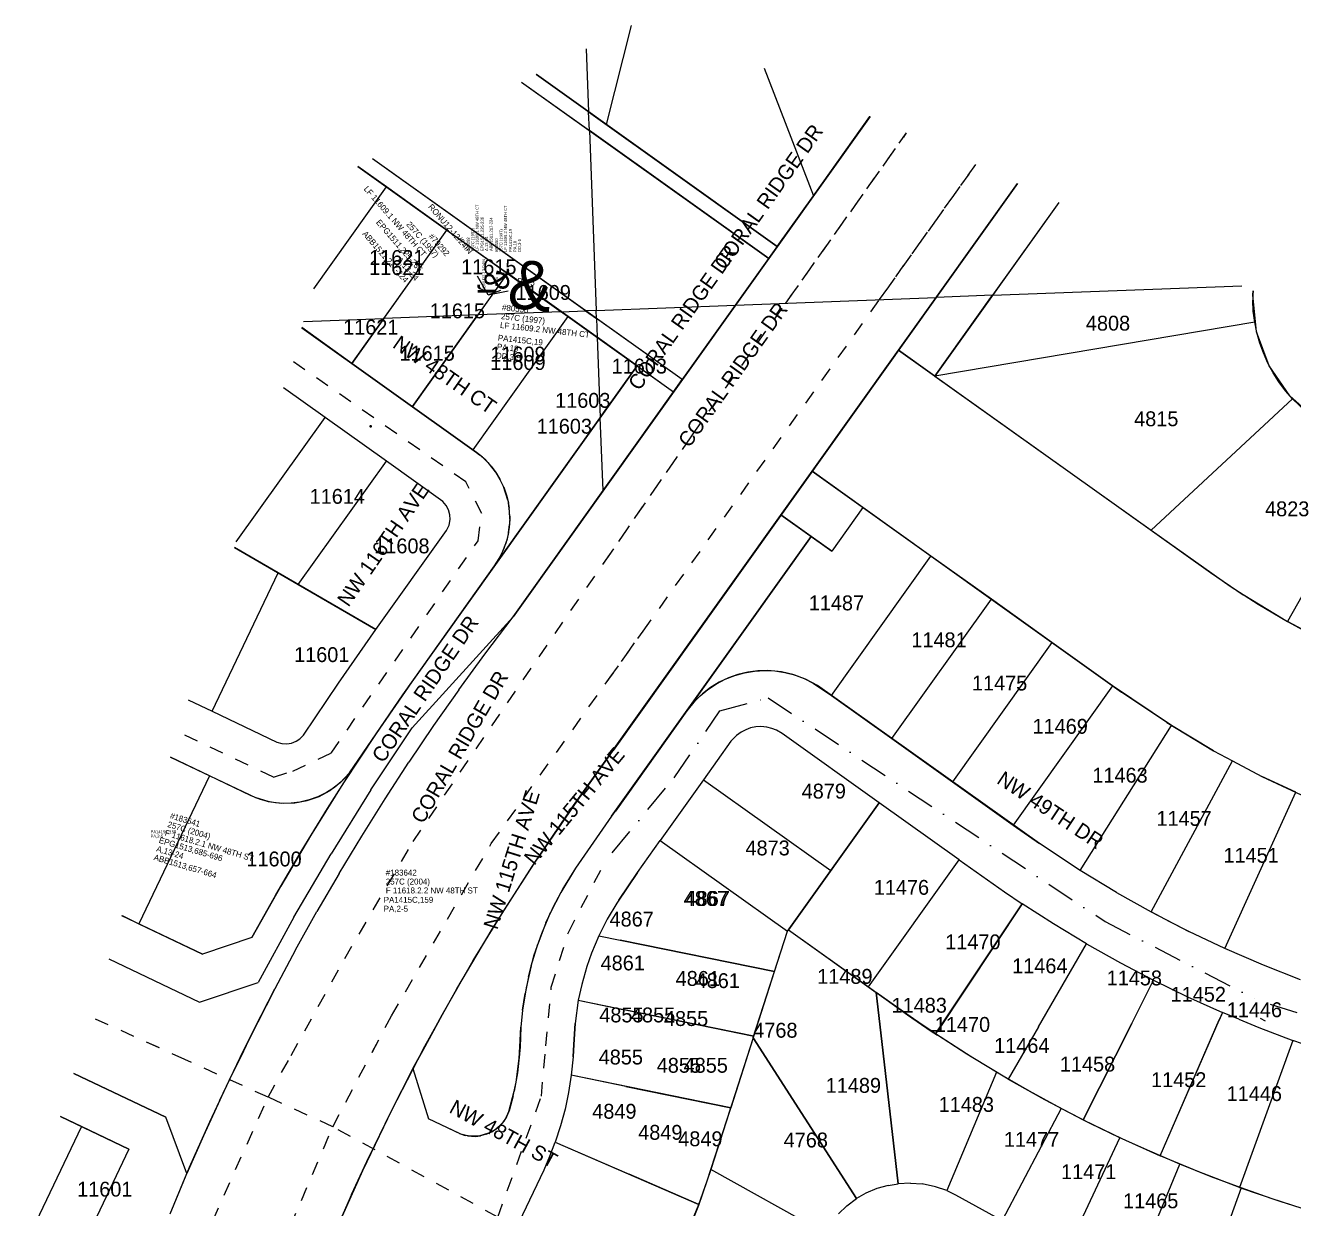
# Model space of a CAD drawing. Header units: inches. Extents: x 4899096 to 4904100, y 867195 to 869771.
# Drawn here: x 4902604 to 4903457, y 868571 to 869366 of the extents above; entities that cross this region are included whole.
import ezdxf

# ---------------------------------------------------------------- set-up
doc = ezdxf.new("R2010")
doc.units = ezdxf.units.IN
doc.header["$MEASUREMENT"] = 0
for name, pattern in [('DGN1', [14.123874, 0, -14.123874]), ('DGN2', [18.831832, 9.415916, -9.415916]), ('DGN4', [37.663664, 18.831832, -9.415916, 0, -9.415916])]:
    doc.linetypes.add(name, pattern=pattern)
for name, color, linetype, lineweight in [('Level 1', 7, 'Continuous', 0), ('Level 14', 7, 'Continuous', 0), ('Level 28', 7, 'Continuous', 0), ('Level 57', 7, 'Continuous', 0), ('Level 58', 7, 'Continuous', 0)]:
    doc.layers.add(name, color=color, linetype=linetype, lineweight=lineweight)
doc.styles.add('Styledgn000', font='dgn000.shx')

msp = doc.modelspace()

# ---------------------------------------------------------------- linework, layer by layer
at = {"layer": 'Level 1', "color": 7, "linetype": 'DGN2', "lineweight": 0}
for p, q in [((4903052.81, 869091.57), (4903196.36, 869293.97)), ((4903115.22, 869179.57), (4903196.36, 869293.97)), ((4903019.21, 868958.97), (4903242.97, 869272.74)), ((4903178.24, 869181.97), (4903242.97, 869272.74)), ((4903019.21, 868958.97), (4903178.24, 869181.97)), ((4903052.81, 869091.57), (4903115.22, 869179.57)), ((4902899.9, 869059.38), (4902782.9, 869140.93)), ((4902899.9, 869059.38), (4902782.9, 869140.93)), ((4902938.55, 868926.3), (4903052.81, 869091.57)), ((4902994.09, 869006.64), (4903052.81, 869091.57)), ((4902910.68, 869038), (4902899.9, 869059.38)), ((4902908.2, 869019.68), (4902910.68, 869038)), ((4902809.37, 868876.94), (4902908.2, 869019.68)), ((4902938.55, 868926.3), (4902994.09, 869006.64)), ((4902917.1, 868816.09), (4903019.21, 868958.97)), ((4902997.09, 868928.02), (4903019.21, 868958.97)), ((4902864.51, 868817.43), (4902938.55, 868926.3)), ((4902917.1, 868816.09), (4902997.09, 868928.02)), ((4902770.68, 868860.68), (4902706.52, 868891.12)), ((4902783.63, 868864.89), (4902809.37, 868876.94)), ((4902770.68, 868860.68), (4902783.63, 868864.89)), ((4902818.69, 868738.94), (4902864.51, 868817.43)), ((4902849.93, 868700.23), (4902917.1, 868816.09)), ((4902968.96, 868756.43), (4902993.96, 868804.49)), ((4902957.44, 868719.5), (4902968.96, 868756.43)), ((4902782.5, 868673.65), (4902818.69, 868738.94)), ((4902782.5, 868673.66), (4902818.69, 868738.94)), ((4902953.87, 868680.19), (4902957.44, 868719.5)), ((4902953.87, 868680.2), (4902957.44, 868719.5)), ((4902711.03, 868670.92), (4902647.92, 868699.5)), ((4902711.02, 868670.93), (4902647.92, 868699.5)), ((4902836.98, 868675.73), (4902849.93, 868700.23)), ((4902836.98, 868675.74), (4902849.93, 868700.23)), ((4903437.81, 868696.8), (4903434.44, 868698.54)), ((4902950.79, 868646.36), (4902953.87, 868680.2)), ((4902950.79, 868646.36), (4902953.87, 868680.19)), ((4902766.95, 868645.61), (4902711.02, 868670.93)), ((4902766.95, 868645.61), (4902711.03, 868670.92)), ((4902766.95, 868645.61), (4902782.5, 868673.66)), ((4902766.95, 868645.61), (4902782.5, 868673.65)), ((4902810.51, 868625.66), (4902836.98, 868675.74)), ((4902810.51, 868625.66), (4902836.98, 868675.73)), ((4902722.09, 868545.3), (4902766.95, 868645.61)), ((4902810.51, 868625.66), (4902766.95, 868645.61)), ((4902921.52, 868564.95), (4902950.79, 868646.36)), ((4902759.88, 868506.89), (4902810.51, 868625.66)), ((4902921.52, 868564.95), (4902810.51, 868625.66))]:
    msp.add_line(p, q, dxfattribs=at)
at = {"layer": 'Level 1', "color": 7, "linetype": 'DGN4', "lineweight": 0}
for points in [[(4902998.33, 868809.8), (4903040.03, 868860.32), (4903070.89, 868905.38), (4903103.34, 868914.08), (4903329.9, 868763.72), (4903430.67, 868711.73)], [(4903825.04, 868628.75), (4903804.42, 868649.71), (4903744.15, 868652.63), (4903646.48, 868657.37), (4903567.19, 868668.47), (4903434.04, 868710)]]:
    msp.add_lwpolyline(points, dxfattribs=at)
at = {"layer": 'Level 14', "color": 1, "linetype": 'DGN1', "lineweight": 40}
msp.add_point((4902835.88, 869096.65), dxfattribs=at)
at = {"layer": 'Level 28', "color": 0, "lineweight": 5}
for p, q in [((4902994.53, 869299.74), (4903011.43, 869366.33)), ((4902980.97, 869350.64), (4902982.58, 869308.26)), ((4903100.54, 869337.61), (4903133.73, 869251.74)), ((4902937.39, 869328.2), (4902983.07, 869295.61)), ((4902937.39, 869328.2), (4903103.65, 869209.59)), ((4902982.58, 869308.26), (4902947.4, 869333.36)), ((4902982.58, 869308.26), (4902947.41, 869333.36)), ((4903109.47, 869217.74), (4902947.41, 869333.36)), ((4902947.41, 869333.36), (4902994.53, 869299.74)), ((4903171.81, 869305.15), (4902931.79, 868968.7)), ((4902982.58, 869308.26), (4902994.53, 869299.74)), ((4902983.07, 869295.61), (4902982.58, 869308.26)), ((4902982.58, 869308.26), (4903109.47, 869217.74)), ((4903081.3, 869178.27), (4903171.81, 869305.15)), ((4903133.73, 869251.74), (4903171.78, 869305.16)), ((4902983.07, 869295.61), (4902987.68, 869174.7)), ((4903103.65, 869209.59), (4902983.07, 869295.61)), ((4902994.53, 869299.74), (4903109.47, 869217.74)), ((4902980.56, 869174.43), (4902837.29, 869276.64)), ((4903045.51, 869128.09), (4902837.29, 869276.64)), ((4902846.55, 869257.74), (4902827.28, 869271.49)), ((4902827.28, 869271.49), (4903039.7, 869119.94)), ((4902827.28, 869271.48), (4902964.19, 869173.8)), ((4902797.67, 869189.23), (4902846.55, 869257.74)), ((4902887.3, 869228.67), (4902846.55, 869257.74)), ((4902972.47, 868841.65), (4903270.92, 869260.01)), ((4903190.98, 869147.96), (4903270.91, 869260.01)), ((4903216.28, 869183.42), (4903270.91, 869260.01)), ((4903270.92, 869260.01), (4903216.29, 869183.42)), ((4903109.47, 869217.74), (4903133.73, 869251.74)), ((4903298.76, 869247.33), (4903215.42, 869130.53)), ((4903298.75, 869247.33), (4903215.42, 869130.53)), ((4903298.75, 869247.33), (4903254.19, 869184.87)), ((4903298.76, 869247.33), (4903254.2, 869184.87)), ((4902823.34, 869139.02), (4902887.3, 869228.67)), ((4902844.91, 869169.25), (4902887.3, 869228.67)), ((4902887.3, 869228.67), (4902928.05, 869199.6)), ((4903109.47, 869217.74), (4903103.65, 869209.59)), ((4903103.65, 869209.59), (4903045.51, 869128.09)), ((4903081.32, 869178.27), (4903103.65, 869209.59)), ((4902928.05, 869199.6), (4902864.09, 869109.95)), ((4902928.05, 869199.6), (4902908.12, 869171.66)), ((4902928.05, 869199.6), (4902964.19, 869173.8)), ((4902968.79, 869170.52), (4902928.05, 869199.6)), ((4903254.2, 869184.87), (4903421.84, 869191.27)), ((4903216.29, 869183.42), (4902998.97, 868878.8)), ((4903081.3, 869178.27), (4903216.29, 869183.42)), ((4903216.28, 869183.42), (4903190.98, 869147.96)), ((4903215.42, 869130.53), (4903254.19, 869184.87)), ((4903215.42, 869130.53), (4903254.2, 869184.87)), ((4903254.19, 869184.87), (4903216.28, 869183.42)), ((4903429.27, 869187.88), (4903429.14, 869181.56)), ((4903429.14, 869185.06), (4903429.51, 869187.77)), ((4903429.51, 869187.77), (4903429.14, 869185.06)), ((4903431.8, 869160.35), (4903429.14, 869185.06)), ((4903429.56, 869174.06), (4903429.14, 869181.56)), ((4902964.19, 869173.8), (4902908.12, 869171.66)), ((4902964.19, 869173.8), (4902980.56, 869174.43)), ((4902968.79, 869170.52), (4902964.19, 869173.8)), ((4902988.37, 869156.55), (4902964.19, 869173.8)), ((4902987.68, 869174.7), (4902980.56, 869174.43)), ((4902980.56, 869174.43), (4902987.89, 869169.2)), ((4902987.68, 869174.7), (4903081.32, 869178.27)), ((4902987.89, 869169.2), (4902987.68, 869174.7)), ((4902992.3, 869053.52), (4903081.3, 869178.27)), ((4903081.32, 869178.27), (4903045.51, 869128.09)), ((4903430.51, 869166.73), (4903429.56, 869174.06)), ((4902790.93, 869167.19), (4902844.91, 869169.25)), ((4902844.91, 869169.25), (4902823.34, 869139.02)), ((4902908.12, 869171.66), (4902844.91, 869169.25)), ((4902864.09, 869109.95), (4902908.12, 869171.66)), ((4902904.84, 869080.88), (4902968.79, 869170.52)), ((4903015.25, 869137.38), (4902968.79, 869170.52)), ((4902968.79, 869170.52), (4902988.37, 869156.55)), ((4902987.89, 869169.2), (4902988.37, 869156.55)), ((4903045.51, 869128.09), (4902987.89, 869169.2)), ((4903430.51, 869166.73), (4903215.42, 869130.53)), ((4903431.92, 869159.86), (4903430.51, 869166.73)), ((4902789.66, 869163.05), (4902823.34, 869139.02)), ((4902823.34, 869139.02), (4902789.66, 869163.05)), ((4902907.27, 869079.12), (4902789.66, 869163.04)), ((4902789.66, 869163.04), (4902907.27, 869079.12)), ((4902988.37, 869156.55), (4902990.43, 869102.6)), ((4903015.25, 869137.38), (4902988.37, 869156.55)), ((4902988.37, 869156.55), (4903039.7, 869119.94)), ((4903440.29, 869137.4), (4903431.8, 869160.35)), ((4903433.95, 869152.64), (4903431.92, 869159.86)), ((4903132.84, 869066.47), (4903190.98, 869147.96)), ((4903190.98, 869147.96), (4903400.74, 868998.31)), ((4903215.42, 869130.53), (4903190.98, 869147.96)), ((4903436.33, 869146.05), (4903433.95, 869152.64)), ((4902823.34, 869139.02), (4902864.09, 869109.95)), ((4903439.39, 869139.19), (4903436.33, 869146.05)), ((4903442.95, 869132.58), (4903439.39, 869139.19)), ((4903015.25, 869137.38), (4902863.58, 868924.8)), ((4902919.31, 869002.91), (4903015.25, 869137.38)), ((4902990.43, 869102.6), (4903015.25, 869137.38)), ((4902990.43, 869102.6), (4903015.25, 869137.38)), ((4903015.25, 869137.38), (4903039.7, 869119.94)), ((4903215.42, 869130.53), (4903360.85, 869026.77)), ((4903454.08, 869117.2), (4903440.29, 869137.4)), ((4903446.71, 869126.67), (4903442.95, 869132.58)), ((4902805.34, 869102.67), (4902777.32, 869122.66)), ((4903039.7, 869119.94), (4903045.51, 869128.09)), ((4903451.18, 869120.64), (4903446.71, 869126.67)), ((4902931.79, 868968.7), (4903039.7, 869119.94)), ((4903039.7, 869119.94), (4902992.3, 869053.51)), ((4903455.91, 869115.18), (4903360.85, 869026.77)), ((4903455.91, 869115.18), (4903451.18, 869120.64)), ((4903454.08, 869117.2), (4903472.54, 869100.8)), ((4903464.6, 869106.89), (4903455.91, 869115.18)), ((4902864.09, 869109.95), (4902904.84, 869080.88)), ((4902745.62, 869019), (4902805.34, 869102.67)), ((4902846.53, 869073.28), (4902805.34, 869102.67)), ((4902990.43, 869102.6), (4902863.58, 868924.8)), ((4902990.43, 869102.6), (4902919.31, 869002.91)), ((4902992.3, 869053.51), (4902990.43, 869102.6)), ((4902904.84, 869080.88), (4902909.25, 869077.59)), ((4902911.16, 869075.97), (4902907.27, 869079.12)), ((4902787.31, 868990.32), (4902846.53, 869073.28)), ((4902884.43, 869046.14), (4902846.53, 869073.28)), ((4902913.34, 869073.91), (4902909.25, 869077.59)), ((4902914.73, 869072.47), (4902911.16, 869075.97)), ((4902913.34, 869073.91), (4902917.04, 869069.83)), ((4902914.73, 869072.47), (4902920.59, 869064.99)), ((4903514.09, 869074.42), (4903452.53, 868965.46)), ((4902917.04, 869069.83), (4902920.32, 869065.41)), ((4902923.13, 869060.68), (4902920.32, 869065.41)), ((4902920.59, 869064.99), (4902923.13, 869060.68)), ((4903132.84, 869066.47), (4903111.9, 869037.13)), ((4903167.06, 869042.05), (4903132.84, 869066.47)), ((4903132.84, 869066.47), (4903340.96, 868917.97)), ((4902925.27, 869056.16), (4902923.13, 869060.68)), ((4902925.47, 869055.7), (4902923.13, 869060.68)), ((4902928.17, 869047.11), (4902925.27, 869056.16)), ((4902925.47, 869055.7), (4902927.29, 869050.5)), ((4902992.3, 869053.52), (4902931.79, 868968.7)), ((4902931.79, 868968.7), (4902992.3, 869053.51)), ((4902886.76, 869043.54), (4902884.43, 869046.14)), ((4902927.29, 869050.5), (4902928.58, 869045.15)), ((4902928.17, 869047.11), (4902929.13, 869041.69)), ((4902929.34, 869039.7), (4902928.58, 869045.15)), ((4902888.43, 869040.46), (4902886.76, 869043.54)), ((4902889.34, 869037.09), (4902888.43, 869040.46)), ((4902889.48, 869034.09), (4902889.34, 869037.09)), ((4902929.53, 869036.2), (4902929.13, 869041.69)), ((4902929.54, 869034.2), (4902929.34, 869039.7)), ((4902929.53, 869036.2), (4902929.39, 869030.7)), ((4903111.9, 869037.13), (4902975.07, 868845.33)), ((4903111.9, 869037.13), (4902998.97, 868878.83)), ((4903111.9, 869037.13), (4903146.13, 869012.71)), ((4903132.25, 869022.61), (4903111.9, 869037.13)), ((4903167.06, 869042.05), (4903146.13, 869012.71)), ((4903212.67, 869009.5), (4903167.06, 869042.05)), ((4902887, 869026.58), (4902888.74, 869030.17)), ((4902888.74, 869030.17), (4902889.48, 869034.09)), ((4902929.2, 869028.71), (4902928.31, 869023.28)), ((4902928.7, 869025.24), (4902929.39, 869030.7)), ((4902929.54, 869034.2), (4902929.2, 869028.71)), ((4902839.49, 868959.98), (4902887, 869026.58)), ((4902925.51, 869014.2), (4902927.46, 869019.88)), ((4902928.31, 869023.28), (4902926.88, 869017.96)), ((4902928.7, 869025.24), (4902927.46, 869019.88)), ((4902998, 868834.45), (4903132.25, 869022.61)), ((4903000.53, 868837.99), (4903132.25, 869022.61)), ((4903132.25, 869022.61), (4903048.55, 868905.3)), ((4903146.13, 869012.71), (4903132.25, 869022.61)), ((4903360.85, 869026.77), (4903413.93, 868989.23)), ((4902744.47, 869015.23), (4902787.31, 868990.32)), ((4902773.85, 868998.14), (4902744.47, 869015.23)), ((4902922.47, 869007.89), (4902924.93, 869012.81)), ((4902923.19, 869009.21), (4902925.51, 869014.2)), ((4902924.93, 869012.81), (4902926.88, 869017.96)), ((4902857.52, 868916.21), (4902920.38, 869004.47)), ((4902919.31, 869002.91), (4902922.47, 869007.89)), ((4902920.38, 869004.47), (4902923.19, 869009.21)), ((4903145.79, 868915.76), (4903212.67, 869009.5)), ((4903253.42, 868980.43), (4903212.67, 869009.5)), ((4902729.49, 868905.06), (4902773.85, 868998.14)), ((4902839.49, 868959.98), (4902773.85, 868998.14)), ((4903400.74, 868998.31), (4903422.72, 868983.46)), ((4902787.31, 868990.32), (4902839.49, 868959.98)), ((4903413.93, 868989.23), (4903432.88, 868977.06)), ((4903186.54, 868886.69), (4903253.42, 868980.43)), ((4903294.17, 868951.36), (4903253.42, 868980.43)), ((4903449.67, 868967.09), (4903422.72, 868983.46)), ((4903432.88, 868977.06), (4903452.53, 868965.46)), ((4902863.95, 868893.87), (4902931.79, 868968.7)), ((4902912.68, 868943.45), (4902931.79, 868968.7)), ((4902814.26, 868924.08), (4902839.49, 868959.98)), ((4903476.81, 868952.47), (4903449.67, 868967.09)), ((4903452.53, 868965.46), (4903473.24, 868954.29)), ((4903294.17, 868951.36), (4903227.29, 868857.61)), ((4903334.92, 868922.29), (4903294.17, 868951.36)), ((4902895.28, 868919.58), (4902912.68, 868943.45)), ((4903068.45, 868923.51), (4903074.5, 868926.65)), ((4903076.58, 868927.56), (4903070.43, 868924.63)), ((4903074.5, 868926.65), (4903080.84, 868929.15)), ((4903083, 868929.83), (4903076.58, 868927.56)), ((4903080.84, 868929.15), (4903087.4, 868930.97)), ((4903089.62, 868931.42), (4903083, 868929.83)), ((4903087.4, 868930.97), (4903094.12, 868932.1)), ((4903096.38, 868932.31), (4903089.62, 868931.42)), ((4903094.12, 868932.1), (4903100.91, 868932.51)), ((4903103.19, 868932.49), (4903096.38, 868932.31)), ((4903100.91, 868932.51), (4903107.72, 868932.21)), ((4903112.22, 868931.62), (4903103.19, 868932.49)), ((4903107.72, 868932.21), (4903114.45, 868931.2)), ((4903119.96, 868929.83), (4903112.22, 868931.62)), ((4903114.45, 868931.2), (4903121.05, 868929.5)), ((4903128.47, 868926.65), (4903119.96, 868929.83)), ((4903121.05, 868929.5), (4903127.43, 868927.11)), ((4903127.43, 868927.11), (4903133.53, 868924.07)), ((4903136.44, 868922.32), (4903128.47, 868926.65)), ((4902790.84, 868889.08), (4902814.26, 868924.08)), ((4902863.58, 868924.8), (4902839.66, 868890.22)), ((4902895.28, 868919.58), (4902878.31, 868895.42)), ((4903059.22, 868916.92), (4903054.28, 868912.24)), ((4903057.52, 868915.42), (4903062.77, 868919.75)), ((4903064.62, 868921.07), (4903059.22, 868916.92)), ((4903062.77, 868919.75), (4903068.45, 868923.51)), ((4903070.43, 868924.63), (4903064.62, 868921.07)), ((4903133.53, 868924.07), (4903145.79, 868915.76)), ((4903285.72, 868816.08), (4903136.44, 868922.32)), ((4903334.92, 868922.29), (4903268.03, 868828.54)), ((4903374.61, 868895.51), (4903334.92, 868922.29)), ((4903371.38, 868897.45), (4903340.96, 868917.97)), ((4902713.16, 868912.84), (4902729.49, 868905.06)), ((4902821.73, 868863.59), (4902857.52, 868916.21)), ((4903054.28, 868912.24), (4903048.55, 868905.3)), ((4903048.55, 868905.3), (4903052.74, 868910.56)), ((4903052.74, 868910.56), (4903057.52, 868915.42)), ((4903145.79, 868915.76), (4903186.54, 868886.69)), ((4902729.49, 868905.06), (4902772.87, 868884.39)), ((4903048.55, 868905.3), (4902998, 868834.45)), ((4903048.55, 868905.3), (4903000.53, 868837.99)), ((4902836.2, 868852.21), (4902863.95, 868893.87)), ((4902878.31, 868895.42), (4902861.76, 868870.97)), ((4903085.1, 868891.06), (4903081.92, 868888.74)), ((4903088.21, 868892.68), (4903085.1, 868891.06)), ((4903091.5, 868893.85), (4903088.21, 868892.68)), ((4903094.93, 868894.55), (4903091.5, 868893.85)), ((4903098.43, 868894.77), (4903094.93, 868894.55)), ((4903102.35, 868894.43), (4903098.43, 868894.77)), ((4903105.75, 868893.61), (4903102.35, 868894.43)), ((4903109.01, 868892.33), (4903105.75, 868893.61)), ((4903112.78, 868890.12), (4903109.01, 868892.33)), ((4903313.21, 868797.99), (4903374.61, 868895.51)), ((4903371.38, 868897.45), (4903402.82, 868878.55)), ((4903402.82, 868878.55), (4903374.61, 868895.51)), ((4902772.87, 868884.39), (4902776.21, 868883.38)), ((4902776.21, 868883.38), (4902779.7, 868883.16)), ((4902779.7, 868883.16), (4902782.66, 868883.63)), ((4902782.66, 868883.63), (4902785.92, 868884.9)), ((4902785.92, 868884.9), (4902788.42, 868886.56)), ((4902788.42, 868886.56), (4902790.84, 868889.08)), ((4902839.66, 868890.22), (4902817.35, 868856.25)), ((4903078.31, 868884.94), (4903059.82, 868859.04)), ((4903081.92, 868888.74), (4903078.31, 868884.94)), ((4903177.98, 868843.6), (4903112.78, 868890.12)), ((4903186.54, 868886.69), (4903227.29, 868857.61)), ((4902727.51, 868861.67), (4902701.33, 868874.15)), ((4902701.35, 868874.24), (4902758.88, 868846.87)), ((4902972.47, 868841.65), (4902998.97, 868878.8)), ((4902975.07, 868845.33), (4902998.97, 868878.83)), ((4903402.82, 868878.55), (4903415.63, 868871.75)), ((4902806.92, 868839.75), (4902824.68, 868867.6)), ((4902824.68, 868867.6), (4902820.77, 868862.44)), ((4902845.64, 868846.23), (4902861.76, 868870.97)), ((4903360.9, 868770.17), (4903415.63, 868871.75)), ((4903415.63, 868871.75), (4903435.22, 868861.33)), ((4902727.51, 868861.67), (4902680.11, 868762.25)), ((4902755.66, 868848.25), (4902727.51, 868861.67)), ((4902815.53, 868857.07), (4902808.77, 868851.92)), ((4902816.27, 868857.75), (4902811.65, 868853.91)), ((4902821.73, 868863.59), (4902815.53, 868857.07)), ((4902820.77, 868862.44), (4902816.27, 868857.75)), ((4903059.82, 868859.04), (4903030.75, 868818.29)), ((4903059.82, 868859.04), (4903145.42, 868797.96)), ((4903227.29, 868857.61), (4903268.03, 868828.54)), ((4903435.22, 868861.33), (4903468.47, 868845.82)), ((4903458.09, 868850.66), (4903435.22, 868861.33)), ((4902817.35, 868856.25), (4902795.64, 868821.42)), ((4902806.2, 868850.36), (4902800.37, 868847.47)), ((4902801.29, 868847.87), (4902808.77, 868851.92)), ((4902811.65, 868853.91), (4902806.2, 868850.36)), ((4902836.2, 868852.21), (4902809.42, 868809.33)), ((4903410.36, 868745.64), (4903458.09, 868850.66)), ((4902761.23, 868846.02), (4902755.66, 868848.25)), ((4902767.02, 868844.4), (4902758.88, 868846.87)), ((4902766.53, 868844.52), (4902761.23, 868846.02)), ((4902771.95, 868843.55), (4902766.53, 868844.52)), ((4902767.02, 868844.4), (4902775.93, 868843.19)), ((4902777.43, 868843.13), (4902771.95, 868843.55)), ((4902775.93, 868843.19), (4902784.93, 868843.44)), ((4902782.44, 868843.22), (4902777.43, 868843.13)), ((4902788.4, 868843.94), (4902782.44, 868843.22)), ((4902784.93, 868843.44), (4902793.28, 868845.02)), ((4902794.73, 868845.43), (4902788.4, 868843.94)), ((4902789.18, 868810.7), (4902806.92, 868839.75)), ((4902793.28, 868845.02), (4902801.29, 868847.87)), ((4902800.37, 868847.47), (4902794.73, 868845.43)), ((4902829.95, 868821.21), (4902845.64, 868846.23)), ((4902944.55, 868800.7), (4902972.47, 868841.65)), ((4902975.07, 868845.33), (4902948.14, 868806.13)), ((4903177.98, 868843.6), (4903116.89, 868758.06)), ((4903145.42, 868797.96), (4903177.98, 868843.6)), ((4903231.77, 868805.23), (4903177.98, 868843.6)), ((4902998, 868834.45), (4902973.76, 868799.47)), ((4902998, 868834.45), (4903000.53, 868837.99)), ((4903268.03, 868828.54), (4903285.72, 868816.08)), ((4902795.64, 868821.42), (4902775.51, 868787.38)), ((4902814.7, 868795.92), (4902829.95, 868821.21)), ((4903015.44, 868796.6), (4903030.75, 868818.29)), ((4903030.75, 868818.29), (4903116.3, 868757.24)), ((4903313.21, 868797.99), (4903285.72, 868816.08)), ((4902772.27, 868781.73), (4902789.18, 868810.7)), ((4902784.4, 868766.56), (4902809.42, 868809.33)), ((4902926.13, 868772.08), (4902948.14, 868806.13)), ((4902917.67, 868758.48), (4902944.55, 868800.7)), ((4902973.76, 868799.47), (4902963.83, 868783.25)), ((4902973.76, 868799.47), (4902965.71, 868786.56)), ((4903116.3, 868757.24), (4903145.42, 868797.96)), ((4903170.68, 868719.68), (4903231.77, 868805.23)), ((4903231.77, 868805.23), (4903262.34, 868783.56)), ((4903337.57, 868783.24), (4903313.21, 868797.99)), ((4902814.7, 868795.92), (4902799.9, 868770.37)), ((4903015.44, 868796.6), (4903001.51, 868776.09)), ((4903002.82, 868778.01), (4903015.44, 868796.6)), ((4902775.51, 868787.38), (4902756.17, 868752.89)), ((4902756.17, 868752.89), (4902772.27, 868781.73)), ((4902963.83, 868783.25), (4902956.93, 868769.69)), ((4902965.71, 868786.56), (4902960.26, 868776.53)), ((4903262.34, 868783.56), (4903274.09, 868775.6)), ((4903337.57, 868783.24), (4903360.9, 868770.17)), ((4902904.98, 868737.49), (4902926.13, 868772.08)), ((4902953.84, 868762.73), (4902960.26, 868776.53)), ((4903001.51, 868776.09), (4902995.11, 868765.34)), ((4903002.82, 868778.01), (4903001.51, 868776.09)), ((4903217.29, 868690.25), (4903274.09, 868775.6)), ((4903274.09, 868775.6), (4903217.3, 868690.25)), ((4903295.14, 868762.06), (4903274.09, 868775.6)), ((4902722.91, 868741.85), (4902668.76, 868767.63)), ((4902668.77, 868767.66), (4902680.11, 868762.25)), ((4902784.4, 868766.56), (4902760.39, 868722.64)), ((4902785.54, 868744.57), (4902799.9, 868770.37)), ((4902950.99, 868755.67), (4902956.93, 868769.69)), ((4902995.11, 868765.34), (4902989.47, 868754.18)), ((4903373.49, 868763.53), (4903360.9, 868770.17)), ((4903360.9, 868770.17), (4903386.2, 868757.1)), ((4903386.2, 868757.1), (4903373.49, 868763.53)), ((4902680.11, 868762.25), (4902722.91, 868741.85)), ((4902893.87, 868718.47), (4902917.67, 868758.48)), ((4902946.05, 868741.28), (4902950.99, 868755.67)), ((4902953.84, 868762.73), (4902948.39, 868748.52)), ((4903093.27, 868685.61), (4903116.3, 868757.24)), ((4903107.55, 868730.02), (4903116.3, 868757.24)), ((4903116.3, 868757.24), (4903116.89, 868758.06)), ((4903116.89, 868758.06), (4903175.98, 868715.9)), ((4903116.89, 868758.06), (4903170.68, 868719.68)), ((4903317.49, 868748.59), (4903295.14, 868762.06)), ((4903410.36, 868745.64), (4903386.2, 868757.1)), ((4902756.17, 868752.89), (4902722.91, 868741.85)), ((4902943.95, 868733.96), (4902948.39, 868748.52)), ((4902989.47, 868754.18), (4902984.53, 868742.47)), ((4902989.47, 868754.18), (4903107.55, 868730.02)), ((4902989.47, 868754.18), (4903003.84, 868751.24)), ((4903107.55, 868730.02), (4903003.84, 868751.24)), ((4903285.02, 868692.83), (4903317.49, 868748.59)), ((4903285.02, 868692.84), (4903317.49, 868748.59)), ((4903317.49, 868748.59), (4903340.19, 868735.85)), ((4902659.88, 868738.59), (4902720.91, 868709.54)), ((4902659.89, 868738.62), (4902720.91, 868709.54)), ((4902785.54, 868744.57), (4902771.64, 868718.52)), ((4902884, 868701.05), (4902904.98, 868737.49)), ((4902942.12, 868726.57), (4902946.05, 868741.28)), ((4902984.53, 868742.47), (4902981.37, 868733.48)), ((4903436.49, 868734.31), (4903410.36, 868745.64)), ((4902943.95, 868733.96), (4902940.54, 868719.13)), ((4902981.37, 868733.48), (4902977.9, 868721.26)), ((4903093.6, 868686.62), (4903107.55, 868730.02)), ((4903340.19, 868735.85), (4903362.43, 868724.22)), ((4903461.37, 868724.52), (4903436.49, 868734.31)), ((4902720.91, 868709.54), (4902760.39, 868722.64)), ((4902942.12, 868726.57), (4902939.85, 868715.38)), ((4902977.9, 868721.26), (4902975.63, 868710.75)), ((4903347.79, 868695.23), (4903362.43, 868724.22)), ((4903347.79, 868695.23), (4903362.43, 868724.22)), ((4903362.43, 868724.22), (4903385.39, 868713.06)), ((4902771.64, 868718.52), (4902754.37, 868684.62)), ((4902757.96, 868691.78), (4902771.64, 868718.52)), ((4902871.27, 868677.78), (4902893.87, 868718.47)), ((4902940.54, 868719.13), (4902938.17, 868704.09)), ((4902938.17, 868704.09), (4902939.85, 868715.38)), ((4903170.68, 868719.68), (4903197.1, 868700.89)), ((4903198.74, 868699.74), (4903175.98, 868715.9)), ((4903175.98, 868715.9), (4903179.08, 868688.79)), ((4903179.08, 868688.79), (4903175.98, 868715.9)), ((4903385.39, 868713.06), (4903408.73, 868702.57)), ((4902938.17, 868704.09), (4902937.08, 868692.73)), ((4902975.63, 868710.75), (4902973.43, 868695.03)), ((4902975.63, 868710.75), (4903093.6, 868686.62)), ((4902975.63, 868710.75), (4903005.62, 868704.62)), ((4903093.6, 868686.62), (4903005.62, 868704.62)), ((4902884, 868701.05), (4902871, 868677.03)), ((4902871, 868677.04), (4902884, 868701.05)), ((4902973.43, 868695.03), (4902972.64, 868680.91)), ((4902972.64, 868680.92), (4902973.43, 868695.03)), ((4903197.1, 868700.89), (4903212.96, 868690.08)), ((4903212.95, 868690.09), (4903197.1, 868700.89)), ((4903212.98, 868690.08), (4903198.74, 868699.74)), ((4903198.74, 868699.74), (4903212.97, 868690.09)), ((4903315.04, 868630.39), (4903347.79, 868695.23)), ((4903347.79, 868695.23), (4903315.04, 868630.39)), ((4903367.03, 868606.08), (4903406.53, 868697.48)), ((4903367.03, 868606.08), (4903406.53, 868697.47)), ((4903408.73, 868702.57), (4903406.53, 868697.47)), ((4903408.73, 868702.57), (4903406.53, 868697.48)), ((4903419.84, 868697.98), (4903408.73, 868702.57)), ((4903419.83, 868697.98), (4903408.73, 868702.57)), ((4903419.83, 868697.98), (4903433.25, 868692.43)), ((4903419.84, 868697.98), (4903433.25, 868692.43)), ((4902748.33, 868672.35), (4902757.96, 868691.78)), ((4902757.96, 868691.78), (4902748.33, 868672.36)), ((4902937.08, 868692.73), (4902936.35, 868679.52)), ((4902936.35, 868679.53), (4902937.08, 868692.73)), ((4902936.42, 868679.53), (4902937.08, 868692.73)), ((4902937.08, 868692.73), (4902936.42, 868679.53)), ((4903093.24, 868685.51), (4903093.6, 868686.62)), ((4903093.24, 868685.52), (4903093.6, 868686.62)), ((4903179.08, 868688.79), (4903190.7, 868587.4)), ((4903190.7, 868587.4), (4903179.08, 868688.79)), ((4903217.3, 868690.25), (4903212.95, 868690.09)), ((4903212.95, 868690.09), (4903215.87, 868688.1)), ((4903212.96, 868690.08), (4903217.29, 868690.25)), ((4903215.87, 868688.1), (4903212.96, 868690.08)), ((4903217.12, 868687.27), (4903212.97, 868690.09)), ((4903212.98, 868690.08), (4903217.12, 868687.27)), ((4903215.87, 868688.1), (4903217.3, 868690.25)), ((4903217.29, 868690.25), (4903215.87, 868688.1)), ((4903239.86, 868672.67), (4903215.87, 868688.1)), ((4903236.89, 868674.53), (4903217.12, 868687.27)), ((4903285.02, 868692.84), (4903264.6, 868657.79)), ((4903285.02, 868692.83), (4903264.6, 868657.79)), ((4903433.25, 868692.43), (4903456.25, 868683.72)), ((4902754.37, 868684.62), (4902748.37, 868672.35)), ((4902754.37, 868684.62), (4902748.37, 868672.36)), ((4902870.87, 868677.02), (4902871.27, 868677.78)), ((4902870.88, 868677.03), (4902871.27, 868677.78)), ((4902936.35, 868679.53), (4902935.92, 868671.52)), ((4902935.92, 868671.52), (4902936.35, 868679.52)), ((4902936.18, 868674.69), (4902936.42, 868679.53)), ((4902936.42, 868679.53), (4902936.18, 868674.69)), ((4902972.64, 868680.92), (4902972.18, 868672.82)), ((4902972.18, 868672.82), (4902972.64, 868680.91)), ((4903093.24, 868685.52), (4903064.79, 868597.04)), ((4903093.24, 868685.51), (4903064.79, 868597.04)), ((4903093.24, 868685.52), (4903078.1, 868638.44)), ((4903093.24, 868685.51), (4903078.1, 868638.44)), ((4903093.24, 868685.51), (4903093.27, 868685.61)), ((4903093.24, 868685.52), (4903093.27, 868685.61)), ((4903093.33, 868685.52), (4903093.24, 868685.52)), ((4903093.33, 868685.52), (4903093.24, 868685.51)), ((4903093.33, 868685.52), (4903093.27, 868685.61)), ((4903093.27, 868685.61), (4903093.33, 868685.52)), ((4903162.69, 868577.34), (4903093.33, 868685.52)), ((4903093.33, 868685.52), (4903162.69, 868577.34)), ((4903456.25, 868683.72), (4903420.38, 868584.91)), ((4903480.38, 868675.38), (4903456.25, 868683.72)), ((4902740.74, 868656.74), (4902748.37, 868672.36)), ((4902740.74, 868656.74), (4902748.37, 868672.35)), ((4902748.33, 868672.36), (4902745.96, 868667.56)), ((4902745.96, 868667.56), (4902748.33, 868672.35)), ((4902870.88, 868677.03), (4902850.22, 868637.16)), ((4902870.87, 868677.02), (4902850.22, 868637.16)), ((4902871, 868677.04), (4902864.37, 868664.79)), ((4902864.37, 868664.79), (4902871, 868677.03)), ((4902933.75, 868655.77), (4902935.92, 868671.52)), ((4902936.18, 868674.69), (4902934.78, 868662.05)), ((4902972.18, 868672.82), (4902970.93, 868660.37)), ((4903256.86, 868662.34), (4903236.89, 868674.53)), ((4903264.6, 868657.79), (4903239.86, 868672.67)), ((4902698.19, 868632.1), (4902636.31, 868661.53)), ((4902636.31, 868661.53), (4902698.19, 868632.1)), ((4902698.19, 868632.1), (4902636.33, 868661.59)), ((4902636.33, 868661.58), (4902698.19, 868632.1)), ((4902734.54, 868643.61), (4902745.96, 868667.56)), ((4902864.37, 868664.79), (4902849.1, 868634.92)), ((4902864.37, 868664.79), (4902874.89, 868631.03)), ((4902934.78, 868662.05), (4902932.5, 868649.54)), ((4903256.86, 868662.34), (4903223.35, 868582.73)), ((4903278.95, 868649.6), (4903256.86, 868662.34)), ((4902727.84, 868629.07), (4902740.74, 868656.74)), ((4902931.8, 868646.43), (4902933.75, 868655.77)), ((4902970.93, 868660.37), (4902969.11, 868648.74)), ((4903007.59, 868652.87), (4902970.93, 868660.37)), ((4903078.1, 868638.44), (4902970.93, 868660.37)), ((4903007.59, 868652.87), (4903078.1, 868638.44)), ((4903264.6, 868657.79), (4903289.03, 868644.03)), ((4902734.54, 868643.61), (4902723.51, 868619.49)), ((4902928.93, 868635.9), (4902932.5, 868649.54)), ((4902931.8, 868646.43), (4902929.08, 868636.31)), ((4902969.11, 868648.74), (4902966.71, 868637.48)), ((4903300.31, 868637.99), (4903278.95, 868649.6)), ((4903289.03, 868644.03), (4903315.04, 868630.39)), ((4902850.22, 868637.16), (4902830.44, 868596.14)), ((4902927.13, 868631.93), (4902929.08, 868636.31)), ((4902928.93, 868635.9), (4902927.34, 868632.31)), ((4902966.71, 868637.48), (4902963.73, 868626.36)), ((4903062.33, 868589.41), (4903078.1, 868638.44)), ((4903300.31, 868637.99), (4903260.67, 868562.67)), ((4903319.96, 868627.92), (4903300.31, 868637.99)), ((4902673.42, 868610.63), (4902627.44, 868632.52)), ((4902627.44, 868632.51), (4902673.42, 868610.63)), ((4902641.49, 868625.85), (4902627.45, 868632.54)), ((4902712.47, 868594.28), (4902698.19, 868632.1)), ((4902714.24, 868598.41), (4902727.84, 868629.07)), ((4902849.1, 868634.92), (4902834.68, 868605.2)), ((4902895.77, 868621.12), (4902874.89, 868631.03)), ((4902896.58, 868620.8), (4902874.89, 868631.03)), ((4902924.66, 868628.33), (4902920.58, 868624.39)), ((4902925.47, 868629.37), (4902922.89, 868626.4)), ((4902927.13, 868631.93), (4902924.66, 868628.33)), ((4902927.34, 868632.31), (4902925.47, 868629.37)), ((4903315.04, 868630.39), (4903341.19, 868617.69)), ((4903339.83, 868618.32), (4903319.96, 868627.92)), ((4902641.49, 868625.85), (4902603.78, 868546.79)), ((4902673.42, 868610.63), (4902641.49, 868625.85)), ((4902723.51, 868619.49), (4902712.47, 868594.28)), ((4902895.77, 868621.12), (4902899.5, 868619.91)), ((4902901.22, 868619.56), (4902896.58, 868620.8)), ((4902903.82, 868619.26), (4902899.5, 868619.91)), ((4902901.22, 868619.56), (4902906.44, 868619.24)), ((4902909.48, 868619.56), (4902903.82, 868619.26)), ((4902906.44, 868619.24), (4902909.91, 868619.64)), ((4902915.33, 868621.3), (4902909.48, 868619.56)), ((4902913.7, 868620.66), (4902909.91, 868619.64)), ((4902913.7, 868620.66), (4902917.29, 868622.26)), ((4902915.33, 868621.3), (4902920.58, 868624.39)), ((4902917.29, 868622.26), (4902920.23, 868624.13)), ((4902922.89, 868626.4), (4902920.23, 868624.13)), ((4902963.73, 868626.36), (4902960.17, 868615.41)), ((4903303.69, 868541.28), (4903339.83, 868618.32)), ((4903359.87, 868609.2), (4903339.83, 868618.32)), ((4902673.42, 868610.63), (4902635.69, 868531.48)), ((4902956.56, 868605.96), (4902960.17, 868615.41)), ((4902960.17, 868615.41), (4903009.85, 868593.82)), ((4902960.17, 868615.41), (4903056.74, 868573.44)), ((4903341.19, 868617.69), (4903367.03, 868606.08)), ((4902823.14, 868580.21), (4902834.68, 868605.2)), ((4902952.57, 868596.78), (4902956.56, 868605.96)), ((4903380.21, 868600.5), (4903359.87, 868609.2)), ((4903392.92, 868595.34), (4903367.03, 868606.08)), ((4902701.07, 868567.03), (4902714.24, 868598.41)), ((4902701.07, 868567.03), (4902712.47, 868594.28)), ((4902830.44, 868596.14), (4902811.9, 868554.69)), ((4902921.36, 868531.25), (4902952.57, 868596.78)), ((4903056.74, 868573.44), (4903009.85, 868593.82)), ((4903064.79, 868597.04), (4903056.43, 868572.63)), ((4903141.27, 868554.43), (4903064.79, 868597.04)), ((4903347.64, 868521.88), (4903380.21, 868600.5)), ((4903401.31, 868592.05), (4903380.21, 868600.5)), ((4903420.38, 868584.91), (4903392.92, 868595.34)), ((4903056.74, 868573.44), (4903062.33, 868589.41)), ((4903176.35, 868584.08), (4903169.04, 868580.97)), ((4903183.98, 868586.27), (4903176.35, 868584.08)), ((4903183.98, 868586.27), (4903190.7, 868587.4)), ((4903199.05, 868587.82), (4903190.7, 868587.4)), ((4903199.05, 868587.82), (4903206.97, 868587.22)), ((4903215.85, 868585.36), (4903206.97, 868587.22)), ((4903223.35, 868582.73), (4903215.85, 868585.36)), ((4903421.36, 868584.56), (4903392.44, 868504.53)), ((4903421.36, 868584.56), (4903401.31, 868592.05)), ((4903420.38, 868584.91), (4903447.35, 868575.59)), ((4903441.65, 868577.48), (4903421.36, 868584.56)), ((4902823.14, 868580.21), (4902811.9, 868554.69)), ((4903156.3, 868572.61), (4903162.69, 868577.34)), ((4903169.04, 868580.97), (4903162.69, 868577.34)), ((4903223.35, 868582.73), (4903229.32, 868579.86)), ((4903229.32, 868579.86), (4903260.67, 868562.67)), ((4903463.2, 868570.52), (4903441.65, 868577.48)), ((4903447.35, 868575.59), (4903474.9, 868566.97)), ((4903048.06, 868552.81), (4903056.74, 868573.44)), ((4903056.43, 868572.63), (4903051.92, 868561.5)), ((4903150.53, 868567.15), (4903156.3, 868572.61))]:
    msp.add_line(p, q, dxfattribs=at)
at = {"layer": 'Level 57', "color": 254, "linetype": 'Continuous', "lineweight": 0, "true_color": 0xcccccc}
for q in [(4902907.89, 869197.71), (4902923.51, 869188.31), (4902928.43, 869187.71)]:
    msp.add_line((4902915.01, 869185.03), q, dxfattribs=at)

# ---------------------------------------------------------------- texts
at = {"layer": 'Level 1', "color": 7, "style": 'Styledgn000'}
for s, rotation, p in [('CORAL RIDGE DR', 54.65426, (4903074.17, 869201.25)), ('CORAL RIDGE DR', 54.65414, (4903016.6, 869120.09)), ('CORAL RIDGE DR', 54.50635, (4903050.2, 869081.71)), ('NW 48TH CT', 325.1234, (4902850.07, 869150.22)), ('NW 116TH AVE', 55.30214, (4902821.05, 868974.68)), ('CORAL RIDGE DR', 55.78089, (4902844.38, 868869.7)), ('CORAL RIDGE DR', 59.89606, (4902871.25, 868828.78)), ('NW 115TH AVE', 50.47193, (4902946, 868800.94)), ('NW 49TH DR', 326.42916, (4903256.34, 868857.1)), ('NW 49TH DR', 326.42916, (4903256.34, 868857.1)), ('NW 115TH AVE', 72.67618, (4902921.14, 868757.7)), ('NW 48TH ST', 331.32501, (4902888.1, 868635.69))]:
    msp.add_text(s, height=10, rotation=rotation, dxfattribs=at).set_placement(p)
at = {"layer": 'Level 28', "color": 251, "style": 'Styledgn000'}
for s, p in [('11621', (4902834.94, 869205.2)), ('11621', (4902834.94, 869198.41)), ('11615', (4902896.85, 869198.99)), ('11609', (4902933.45, 869181.72)), ('11615', (4902875.69, 869169.34)), ('11621', (4902817.49, 869158.44)), ('4808', (4903316.97, 869161.08)), ('11615', (4902855.36, 869140.84)), ('11609', (4902916.44, 869140.27)), ('11609', (4902916.44, 869134.6)), ('11603', (4902998.02, 869132.21)), ('11603', (4902960.04, 869109.16)), ('4815', (4903349.43, 869096.78)), ('11603', (4902947.63, 869091.77)), ('11614', (4902794.95, 869044.61)), ('4823', (4903437.47, 869036.22)), ('11608', (4902838.4, 869011.29)), ('11487', (4903130.61, 868972.96)), ('11481', (4903199.6, 868948.13)), ('11601', (4902784.49, 868938.18)), ('11475', (4903240.35, 868919.06)), ('11469', (4903281.1, 868889.98)), ('11463', (4903321.32, 868857.09)), ('4879', (4903125.84, 868846.4)), ('11457', (4903364.42, 868828.05)), ('4873', (4903088.06, 868808.17)), ('11600', (4902752.4, 868800.76)), ('11451', (4903409.49, 868803.24)), ('11476', (4903174.33, 868781.67)), ('4867', (4903046.48, 868774.19)), ('4867', (4903047.78, 868774.19)), ('4867', (4902996.65, 868760.35)), ('11470', (4903222.39, 868745.03)), ('4861', (4902990.63, 868730.85)), ('11464', (4903267.39, 868728.88)), ('11464', (4903267.39, 868728.88)), ('4861', (4903041.08, 868720.43)), ('4861', (4903054.53, 868718.96)), ('11489', (4903136.32, 868721.82)), ('11489', (4903136.31, 868721.82)), ('11458', (4903330.96, 868720.75)), ('11458', (4903330.95, 868720.75)), ('11483', (4903186.3, 868702.38)), ('11483', (4903186.3, 868702.38)), ('11452', (4903373.96, 868709.76)), ('11452', (4903373.96, 868709.76)), ('4855', (4902989.75, 868695.87)), ('4855', (4903011.06, 868695.87)), ('4855', (4903033.22, 868693.45)), ('11446', (4903411.7, 868699.38)), ('11446', (4903411.7, 868699.37)), ('4768', (4903093.28, 868685.58)), ('4768', (4903093.28, 868685.59)), ('11470', (4903215.37, 868689.51)), ('11470', (4903215.37, 868689.51)), ('4855', (4902989.34, 868667.57)), ('11464', (4903255.28, 868675.35)), ('11464', (4903255.28, 868675.34)), ('4855', (4903028.38, 868662.01)), ('4855', (4903046.46, 868662.01)), ('11458', (4903299.47, 868662.84)), ('11458', (4903299.47, 868662.84)), ('11452', (4903360.79, 868652.34)), ('11452', (4903360.78, 868652.34)), ('11489', (4903142.01, 868648.51)), ('11489', (4903142.02, 868648.51)), ('11446', (4903411.64, 868642.98)), ('11483', (4903217.97, 868635.71)), ('4849', (4902985.01, 868631.09)), ('4849', (4903015.92, 868616.94)), ('4849', (4903042.85, 868612.6)), ('4768', (4903113.74, 868611.76)), ('11477', (4903261.83, 868612.2)), ('11471', (4903300.25, 868590.45)), ('11601', (4902638.6, 868578.72)), ('11465', (4903341.95, 868570.88))]:
    msp.add_text(s, height=10, dxfattribs=at).set_placement(p)
at = {"layer": 'Level 57', "color": 254, "style": 'Styledgn000'}
for s, height, rotation, p in [('LF 11609.1 NW 48TH CT', 4, 310.93991, (4902831.07, 869256.14)), ('LF 11609.1 NW 48TH CT', 2, 90, (4902908.63, 869214.6)), ('LF 11609.2 NW 48TH CT', 2, 90, (4902927.65, 869213.9)), ('257C (1997)', 4, 310.93991, (4902859.69, 869232.3)), ('#79292', 4, 310.93991, (4902874.71, 869224.15)), ('257C (1997)', 2, 90, (4902905.63, 869214.6)), ('257C (1997)', 2, 90, (4902924.65, 869213.9)), ('#79292', 2, 90, (4902902.63, 869214.6)), ('#80550', 2, 90, (4902921.65, 869213.9)), ('&', 33, 353.68961, (4902927.22, 869176.78)), ('&', 16.5, 90, (4902929.02, 869188.31)), ('r', 16.5, 90, (4902920.52, 869185.03)), ('257C (1997)', 4, 353.68961, (4902923.49, 869168.85)), ('#80550', 4, 353.68961, (4902924.15, 869174.81)), ('LF 11609.2 NW 48TH CT', 4, 353.68961, (4902922.83, 869162.89)), ('#183641', 4, 343.45651, (4902700.73, 868833.12)), ('F 11618.2.1 NW 48TH ST', 4, 343.45651, (4902697.31, 868821.62)), ('257C (2004)', 4, 343.45651, (4902699.02, 868827.37)), ('#183642', 4, 0.001, (4902846.16, 868794.58)), ('257C (2004)', 4, 0.001, (4902846.16, 868788.58)), ('F 11618.2.2 NW 48TH ST', 4, 0.001, (4902846.16, 868782.58))]:
    msp.add_text(s, height=height, rotation=rotation, dxfattribs=at).set_placement(p)
at = {"layer": 'Level 58', "color": 254, "style": 'Styledgn000'}
for s, height, rotation, p in [('RONU12-12/24IN', 4, 310.93991, (4902874.38, 869244.08)), ('EPG1511,225-236', 4, 310.93991, (4902839.31, 869233.67)), ('EPG1511,225-236', 2, 90, (4902911.97, 869214.6)), ('ABB1511,217-224', 2, 90, (4902917.97, 869214.6)), ('ABB1511,217-224', 4, 310.93991, (4902830.12, 869225.95)), ('A,13-24', 2, 90, (4902914.97, 869214.6)), ('PA1415C,19', 2, 90, (4902930.98, 869213.9)), ('PA,19', 2, 90, (4902933.98, 869213.9)), ('DD,3-5', 2, 90, (4902936.98, 869213.9)), ('A,13-24', 4, 310.93991, (4902853.37, 869208.3)), ('RONU12-12/24IN', 2, 90, (4902913.18, 869187.53)), ('PA-5', 2, 90, (4902921.68, 869190.81)), ('PA-5', 4, 353.68961, (4902934.36, 869192.56)), ('PA1415C,19', 4, 353.68961, (4902921.37, 869154.39)), ('PA,19', 4, 353.68961, (4902920.71, 869148.42)), ('DD,3-5', 4, 353.68961, (4902920.05, 869142.46)), ('A,13-24', 4, 343.45651, (4902691.52, 868810.96)), ('EPG1513,685-696', 4, 343.45651, (4902693.23, 868816.71)), ('ABB1513,657-664', 4, 343.45651, (4902689.81, 868805.21)), ('PA1415C,159', 4, 359.98221, (4902844.76, 868776.3)), ('PA,2-5', 4, 359.98221, (4902844.76, 868770.3))]:
    msp.add_text(s, height=height, rotation=rotation, dxfattribs=at).set_placement(p)
for s, p in [('PA1415C,159', (4902688.01, 868823.08)), ('PA,2-5', (4902688.01, 868820.08))]:
    msp.add_text(s, height=2, dxfattribs=at).set_placement(p)

doc.saveas('drawing.dxf')
